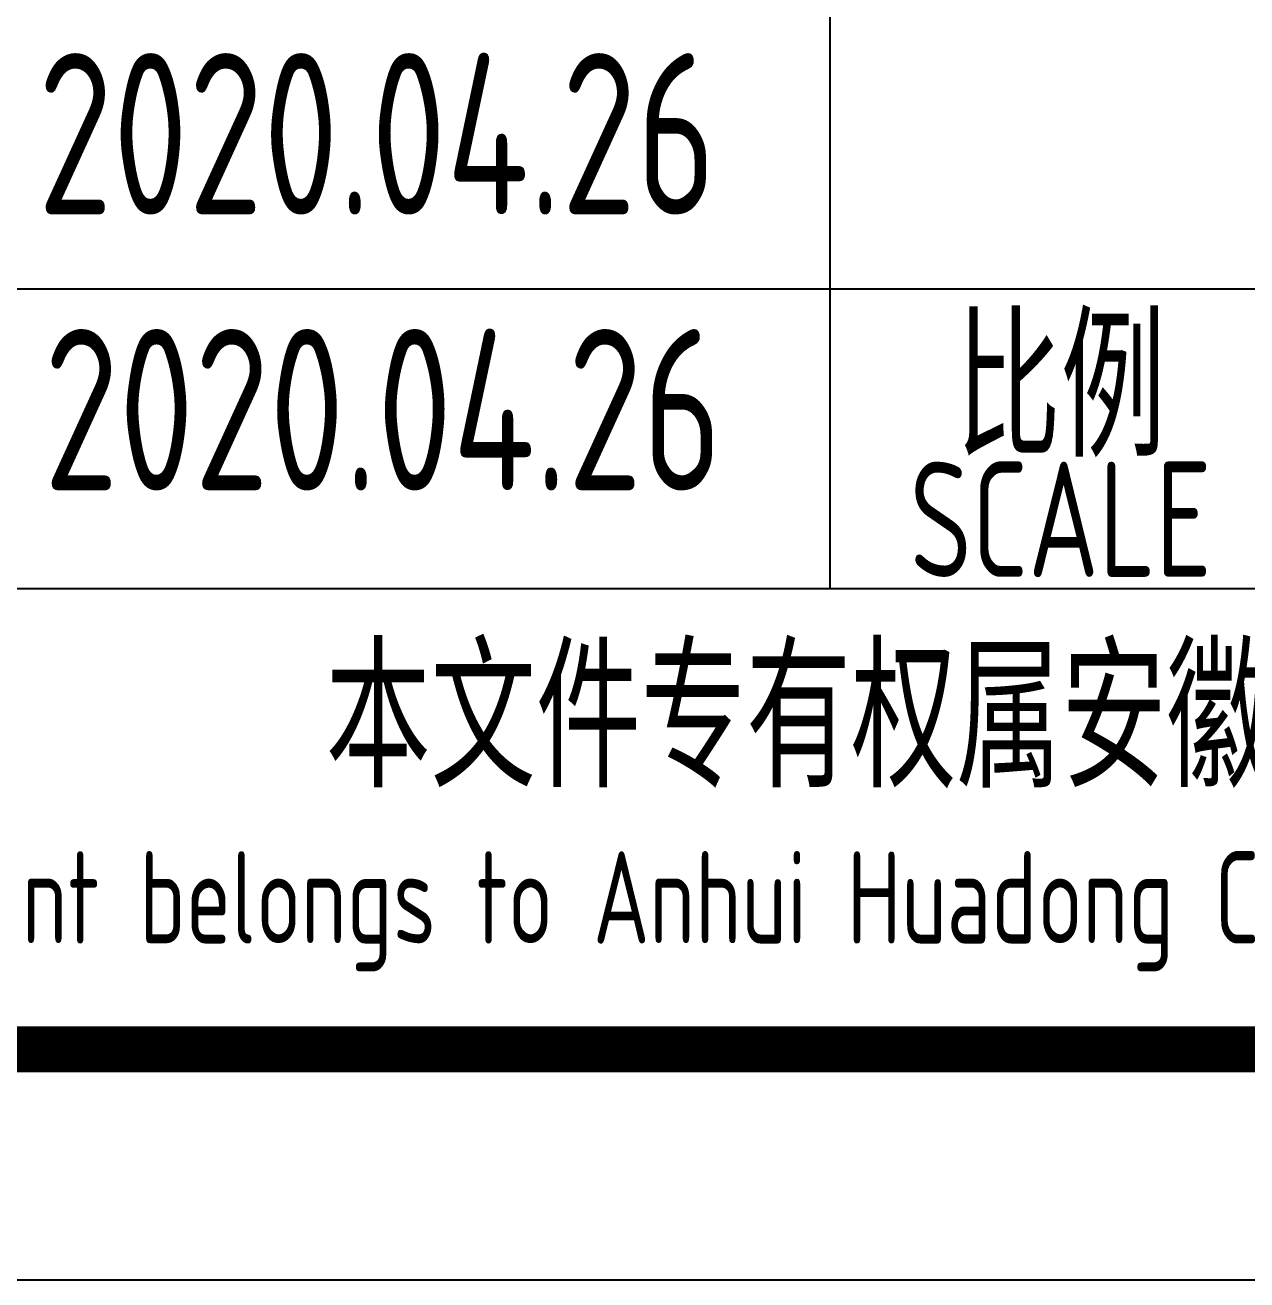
# Model space of a CAD drawing. Extents: x 4830845 to 5141198, y -443067 to -268177.
# Drawn here: x 4861108 to 4863759, y -337581 to -334859 of the extents above; entities that cross this region are included whole.
import ezdxf
from ezdxf.enums import TextEntityAlignment as Align

# ---------------------------------------------------------------- set-up
doc = ezdxf.new("R2010")
doc.units = 0
doc.header["$LTSCALE"] = 1000
doc.header["$MEASUREMENT"] = 0
doc.layers.get('0').update_dxf_attribs({"linetype": 'CONTINUOUS'})
doc.layers.add('PUB_TITLE', color=4, linetype='CONTINUOUS')
doc.styles.add('AHD', font='sceie.shx', dxfattribs={"width": 0.7, "bigfont": 'sceic.shx'})
doc.styles.add('sceie', font='sceie.shx', dxfattribs={"width": 0.7, "bigfont": 'sceic.shx'})

# ---------------------------------------------------------------- blocks, each defined once
blk = doc.blocks.new('签名')
at = {"style": 'sceie', "width": 0.8}
for p in [(5486670.1, -514111), (5486631, -514761.6), (5486657.1, -515425.2), (5486696.1, -516075.8), (5486709.1, -516674.4)]:
    blk.add_attdef('2020.4.26', text='', height=350, dxfattribs=at).set_placement(p, align=Align.MIDDLE)

msp = doc.modelspace()

# ---------------------------------------------------------------- linework, layer by layer
for p, q in [((4862854.9, -336080.5), (4862854.9, -332830.5)), ((4857354.9, -335430.5), (4875354.9, -335430.5)), ((4857354.9, -336080.5), (4875354.9, -336080.5)), ((4857354.9, -337080.5), (4875354.9, -337080.5)), ((4857354.9, -337080.5), (4875354.9, -337080.5))]:
    msp.add_line(p, q)
at = {"layer": 'PUB_TITLE'}
msp.add_lwpolyline([(4854854.9, -337580.5), (4875854.9, -337580.5), (4875854.9, -307880.5), (4854854.9, -307880.5)], close=True, dxfattribs=at)
at = {"layer": 'PUB_TITLE', "const_width": 100}
msp.add_lwpolyline([(4857354.9, -337080.5), (4875354.9, -337080.5), (4875354.9, -308380.5), (4857354.9, -308380.5)], close=True, dxfattribs=at)

# ---------------------------------------------------------------- block references
at = {"color": 0}
ref = msp.add_blockref('签名', (-624824.7, 180981.9), dxfattribs=at)
ref.add_attrib('2020.4.26', '2020.04.26', dxfattribs={"height": 350, "style": 'sceie', "width": 0.8}).set_placement((4861884.5, -335692.4), align=Align.MIDDLE)
ref.add_attrib('2020.4.26', '2020.04.26', dxfattribs={"height": 350, "style": 'sceie', "width": 0.8}).set_placement((4861871.4, -335093.9), align=Align.MIDDLE)

# ---------------------------------------------------------------- texts
at = {"style": 'AHD', "width": 0.8}
for s, height, p in [('比例', 300, (4863354.9, -335630.5)), ('比例', 300, (4863354.9, -335630.5)), ('SCALE', 250, (4863354.9, -335930.5)), ('SCALE', 250, (4863354.9, -335930.5)), ('本文件专有权属安徽华东化工医药工程有限责任公司所有,未经许可不得复制或转让给第三方', 300, (4866354.9, -336380.5)), ('本文件专有权属安徽华东化工医药工程有限责任公司所有,未经许可不得复制或转让给第三方', 300, (4866354.9, -336380.5)), ('The proprietary right of this document belongs to Anhui Huadong Chemical And Medical Engineering  Co.,Ltd.  and any replication or transfer to the 3rd. side is forbidden without its permission. ', 200, (4866354.9, -336780.5)), ('The proprietary right of this document belongs to Anhui Huadong Chemical And Medical Engineering  Co.,Ltd.  and any replication or transfer to the 3rd. side is forbidden without its permission. ', 200, (4866354.9, -336780.5))]:
    msp.add_text(s, height=height, dxfattribs=at).set_placement(p, align=Align.MIDDLE)

doc.saveas('drawing.dxf')
